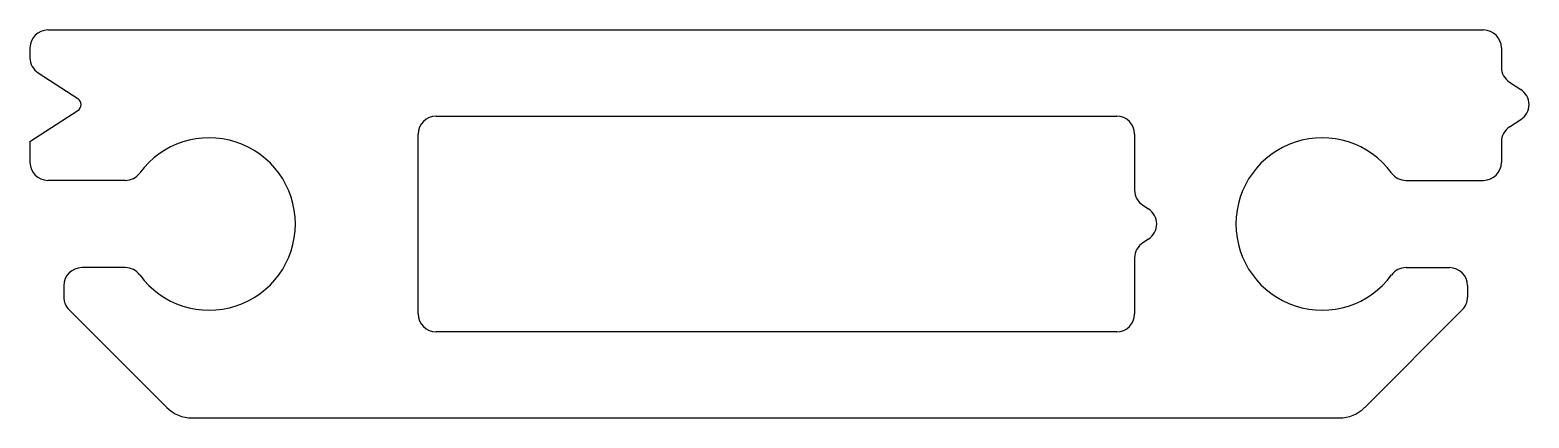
# Model space of a CAD drawing. Extents: x 2577.3 to 2598.2, y 1982 to 1987.4.
import ezdxf

# ---------------------------------------------------------------- set-up
doc = ezdxf.new("R2010")
doc.units = 0
doc.layers.get('0').update_dxf_attribs({"linetype": 'CONTINUOUS'})

msp = doc.modelspace()

# ---------------------------------------------------------------- linework, layer by layer
for p, q in [((2577.592, 1987.401), (2597.586, 1987.401)), ((2577.342, 1987.151), (2577.342, 1987.013)), ((2597.836, 1987.151), (2597.836, 1986.884)), ((2577.456, 1986.803), (2578.008, 1986.447)), ((2597.95, 1986.674), (2598.107, 1986.573)), ((2577.342, 1985.849), (2578.008, 1986.279)), ((2583, 1986.201), (2592.478, 1986.201)), ((2597.95, 1986.052), (2598.107, 1986.153)), ((2577.342, 1985.849), (2577.342, 1985.558)), ((2582.75, 1983.451), (2582.75, 1985.951)), ((2592.728, 1985.951), (2592.728, 1985.171)), ((2597.836, 1985.842), (2597.836, 1985.558)), ((2578.67, 1985.308), (2577.592, 1985.308)), ((2596.508, 1985.308), (2597.586, 1985.308)), ((2592.843, 1984.961), (2592.92, 1984.911)), ((2592.92, 1984.491), (2592.843, 1984.44)), ((2592.728, 1984.23), (2592.728, 1983.451)), ((2578.67, 1984.093), (2578.064, 1984.093)), ((2596.508, 1984.093), (2597.114, 1984.093)), ((2577.814, 1983.843), (2577.814, 1983.683)), ((2597.364, 1983.843), (2597.364, 1983.683)), ((2579.246, 1982.147), (2577.887, 1983.506)), ((2595.932, 1982.147), (2597.291, 1983.506)), ((2592.478, 1983.201), (2583, 1983.201)), ((2579.6, 1982.001), (2595.578, 1982.001))]:
    msp.add_line(p, q)
for centre, radius, start, end in [((2577.592, 1987.151), 0.25, 90, 180), ((2597.586, 1987.151), 0.25, 0, 90), ((2577.592, 1987.013), 0.25, 180, 237.1561), ((2598.086, 1986.884), 0.25, 180, 237.1561), ((2577.954, 1986.363), 0.1, 302.8439, 57.1561), ((2597.971, 1986.363), 0.25, 302.8439, 57.1561), ((2583, 1985.951), 0.25, 90, 180), ((2592.478, 1985.951), 0.25, 0, 90), ((2598.086, 1985.842), 0.25, 122.8439, 180), ((2579.839, 1984.701), 1.2, 216.2591, 143.7409), ((2595.339, 1984.701), 1.2, 36.2591, 323.7409), ((2577.592, 1985.558), 0.25, 180, 270), ((2578.67, 1985.558), 0.25, 270, 323.7409), ((2596.508, 1985.558), 0.25, 216.2591, 270), ((2597.586, 1985.558), 0.25, 270, 360), ((2592.978, 1985.171), 0.25, 180, 237.1561), ((2592.785, 1984.701), 0.25, 302.8439, 57.1561), ((2592.978, 1984.23), 0.25, 122.8439, 180), ((2578.064, 1983.843), 0.25, 90, 180), ((2578.67, 1983.843), 0.25, 36.2591, 90), ((2596.508, 1983.843), 0.25, 90, 143.7409), ((2597.114, 1983.843), 0.25, 0, 90), ((2578.064, 1983.683), 0.25, 180, 225), ((2597.114, 1983.683), 0.25, 315, 360), ((2583, 1983.451), 0.25, 180, 270), ((2592.478, 1983.451), 0.25, 270, 360), ((2579.6, 1982.501), 0.5, 225, 270), ((2595.578, 1982.501), 0.5, 270, 315)]:
    msp.add_arc(centre, radius, start, end)

doc.saveas('drawing.dxf')
